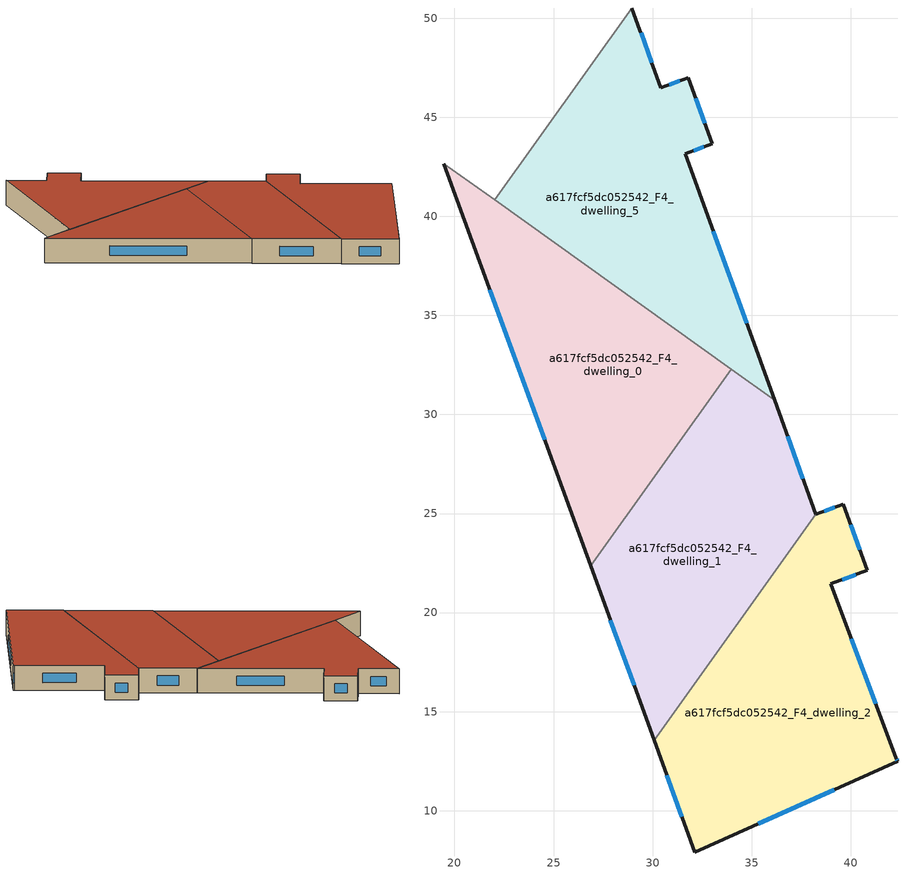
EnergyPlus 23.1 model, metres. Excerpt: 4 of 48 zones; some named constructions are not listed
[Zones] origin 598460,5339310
a617fcf5dc052542_F4_dwelling_0
 floor to a617fcf5dc052542_F3_dwelling_0 (EU_floor_Construction): 33.97,32.28 26.87,22.36 19.47,42.67 z12
 wall outside (EU_wall_Construction): 19.47,42.67 26.87,22.36 z12:15
 wall to a617fcf5dc052542_F4_dwelling_1 (EU_wall_Construction): 26.87,22.36 33.97,32.28 z12:15
 wall to a617fcf5dc052542_F4_dwelling_5 (EU_wall_Construction): 33.97,32.28 22.02,40.83 z12:15
 wall to a617fcf5dc052542_F4_dwelling_4 (EU_wall_Construction): 22.02,40.84 19.47,42.67 z12:15
 window (EU_Window_Construction): 21.79,36.3 24.55,28.72 z12.94:14.06
 roof outside (EU_roof_Construction): 26.87,22.36 33.97,32.28 19.47,42.67 z15
a617fcf5dc052542_F4_dwelling_1
 floor to a617fcf5dc052542_F3_dwelling_1 (EU_floor_Construction): 36.16,30.71 38.24,24.97 30.07,13.56 26.87,22.36 33.97,32.28 z12
 wall outside (EU_wall_Construction): 26.87,22.36 30.07,13.56 / 38.24,24.97 36.16,30.71 z12:15
 wall to a617fcf5dc052542_F4_dwelling_2 (EU_wall_Construction): 30.07,13.56 38.24,24.97 z12:15
 wall to a617fcf5dc052542_F4_dwelling_5 (EU_wall_Construction): 36.16,30.71 33.97,32.28 z12:15
 window (EU_Window_Construction): 27.87,19.6 29.07,16.32 / 37.59,26.77 36.81,28.91 z12.94:14.06
 roof outside (EU_roof_Construction): 30.07,13.56 38.24,24.97 36.16,30.71 33.97,32.28 26.87,22.36 z15
a617fcf5dc052542_F4_dwelling_2
 floor to a617fcf5dc052542_F3_dwelling_2 (EU_floor_Construction): 39.62,25.47 40.84,22.13 38.99,21.46 42.31,12.63 42.37,12.49 32.13,7.91 30.07,13.56 38.24,24.97 z12
 wall outside (EU_wall_Construction): 30.07,13.56 32.13,7.91 42.37,12.49 42.31,12.63 38.99,21.46 40.84,22.13 39.62,25.47 38.24,24.97 z12:15
 window (EU_Window_Construction): 41.27,15.4 40.03,18.69 / 42.35,12.54 42.33,12.59 / 35.34,9.35 39.16,11.06 / 30.72,11.79 31.49,9.68 / 39.19,25.31 38.68,25.12 / 40.46,23.18 40,24.42 / 39.57,21.67 40.26,21.92 z12.94:14.06
 roof outside (EU_roof_Construction): 42.37,12.49 42.31,12.63 38.99,21.46 40.84,22.13 39.62,25.47 38.24,24.97 30.07,13.56 32.13,7.91 z15
a617fcf5dc052542_F4_dwelling_5
 floor to a617fcf5dc052542_F3_dwelling_5 (EU_floor_Construction): 31.8,47 33.01,43.66 31.64,43.16 36.16,30.71 22.03,40.83 28.96,50.52 30.42,46.5 z12
 wall outside (EU_wall_Construction): 36.16,30.71 31.64,43.16 33.01,43.66 31.8,47 30.42,46.5 28.96,50.52 z12:15
 wall to a617fcf5dc052542_F4_dwelling_4 (EU_wall_Construction): 28.96,50.52 22.03,40.83 z12:15
 window (EU_Window_Construction): 32.07,43.32 32.58,43.5 / 34.74,34.61 33.06,39.26 / 29.96,47.76 29.42,49.26 / 31.37,46.84 30.85,46.66 / 32.63,44.71 32.18,45.95 z12.94:14.06
 roof outside (EU_roof_Construction): 36.16,30.71 31.64,43.16 33.01,43.66 31.8,47 30.42,46.5 28.96,50.52 22.03,40.83 z15
[SCHEDULE:FILE] Column Number=1; Rows to Skip at Top=0; Number of Hours of Data=8760; Column Separator=Comma; Interpolate to Timestep=No; Minutes per Item=60; Adjust Schedule for Daylight Savings=Yes
Name | File
EU_Step8_GainSchedule_a617fcf5dc052542_F1_dwelling_2_f000 | ../../schedules/a617fcf5dc052542/a617fcf5dc052542_F1_dwelling_2_f000_gain.csv
EU_Step8_GainSchedule_a617fcf5dc052542_F1_dwelling_3_f000 | ../../schedules/a617fcf5dc052542/a617fcf5dc052542_F1_dwelling_3_f000_gain.csv
EU_Step8_GainSchedule_a617fcf5dc052542_F1_dwelling_4_f000 | ../../schedules/a617fcf5dc052542/a617fcf5dc052542_F1_dwelling_4_f000_gain.csv
EU_Step8_GainSchedule_a617fcf5dc052542_F1_dwelling_5_f000 | ../../schedules/a617fcf5dc052542/a617fcf5dc052542_F1_dwelling_5_f000_gain.csv
EU_Step8_GainSchedule_a617fcf5dc052542_F1_dwelling_6_f000 | ../../schedules/a617fcf5dc052542/a617fcf5dc052542_F1_dwelling_6_f000_gain.csv
EU_Step8_GainSchedule_a617fcf5dc052542_F1_dwelling_7_f000 | ../../schedules/a617fcf5dc052542/a617fcf5dc052542_F1_dwelling_7_f000_gain.csv
EU_Step8_GainSchedule_a617fcf5dc052542_F1_dwelling_8_f000 | ../../schedules/a617fcf5dc052542/a617fcf5dc052542_F1_dwelling_8_f000_gain.csv
EU_Step8_GainSchedule_a617fcf5dc052542_F1_dwelling_9_f000 | ../../schedules/a617fcf5dc052542/a617fcf5dc052542_F1_dwelling_9_f000_gain.csv
EU_Step8_GainSchedule_a617fcf5dc052542_F2_dwelling_0_f000 | ../../schedules/a617fcf5dc052542/a617fcf5dc052542_F2_dwelling_0_f000_gain.csv
EU_Step8_GainSchedule_a617fcf5dc052542_F2_dwelling_1_f000 | ../../schedules/a617fcf5dc052542/a617fcf5dc052542_F2_dwelling_1_f000_gain.csv
EU_Step8_GainSchedule_a617fcf5dc052542_F2_dwelling_2_f000 | ../../schedules/a617fcf5dc052542/a617fcf5dc052542_F2_dwelling_2_f000_gain.csv
EU_Step8_GainSchedule_a617fcf5dc052542_F2_dwelling_3_f000 | ../../schedules/a617fcf5dc052542/a617fcf5dc052542_F2_dwelling_3_f000_gain.csv
EU_Step8_GainSchedule_a617fcf5dc052542_F2_dwelling_4_f000 | ../../schedules/a617fcf5dc052542/a617fcf5dc052542_F2_dwelling_4_f000_gain.csv
EU_Step8_GainSchedule_a617fcf5dc052542_F2_dwelling_5_f000 | ../../schedules/a617fcf5dc052542/a617fcf5dc052542_F2_dwelling_5_f000_gain.csv
EU_Step8_GainSchedule_a617fcf5dc052542_F2_dwelling_6_f000 | ../../schedules/a617fcf5dc052542/a617fcf5dc052542_F2_dwelling_6_f000_gain.csv
EU_Step8_GainSchedule_a617fcf5dc052542_F2_dwelling_7_f000 | ../../schedules/a617fcf5dc052542/a617fcf5dc052542_F2_dwelling_7_f000_gain.csv
EU_Step8_GainSchedule_a617fcf5dc052542_F2_dwelling_8_f000 | ../../schedules/a617fcf5dc052542/a617fcf5dc052542_F2_dwelling_8_f000_gain.csv
EU_Step8_GainSchedule_a617fcf5dc052542_F2_dwelling_9_f000 | ../../schedules/a617fcf5dc052542/a617fcf5dc052542_F2_dwelling_9_f000_gain.csv
